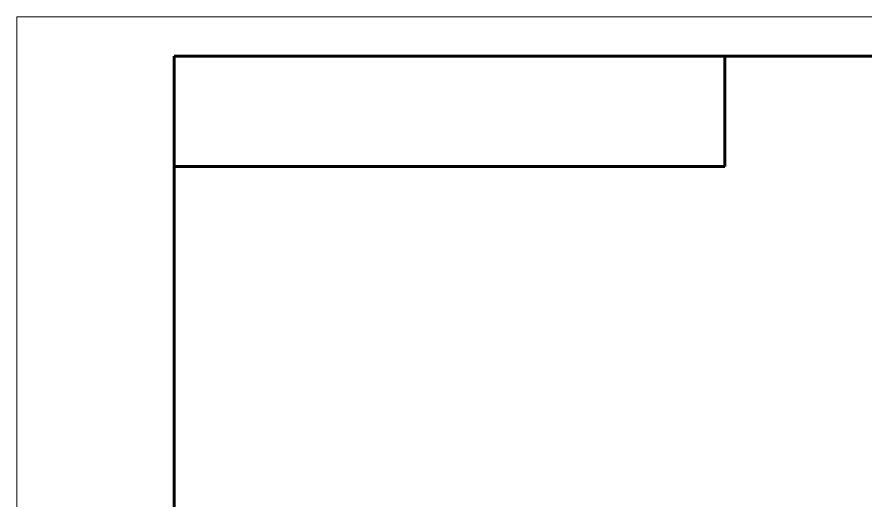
# Model space of a CAD drawing. Extents: x 0 to 841, y 0 to 594.
# Drawn here: x 0 to 107.8, y 532.6 to 594 of the extents above; entities that cross this region are included whole.
import ezdxf

# ---------------------------------------------------------------- set-up
doc = ezdxf.new("R2010")
doc.units = 0
doc.header["$MEASUREMENT"] = 0
doc.linetypes.add('K5LT_BASIC', pattern=[0])
doc.linetypes.add('K5LT_THIN', pattern=[0])

# ---------------------------------------------------------------- blocks, each defined once
blk = doc.blocks.new('*S')
at = {"color": 7, "linetype": 'K5LT_THIN', "lineweight": 18}
for p, q in [((0, 0), (0, 594)), ((0, 594), (841, 594))]:
    blk.add_line(p, q, dxfattribs=at)
at = {"color": 5, "linetype": 'K5LT_BASIC', "lineweight": 60}
for p, q in [((20, 5), (20, 589)), ((20, 589), (836, 589)), ((90, 589), (90, 575)), ((90, 575), (20, 575))]:
    blk.add_line(p, q, dxfattribs=at)

msp = doc.modelspace()

# ---------------------------------------------------------------- block references
msp.add_blockref('*S', (0, 0))

doc.saveas('drawing.dxf')
